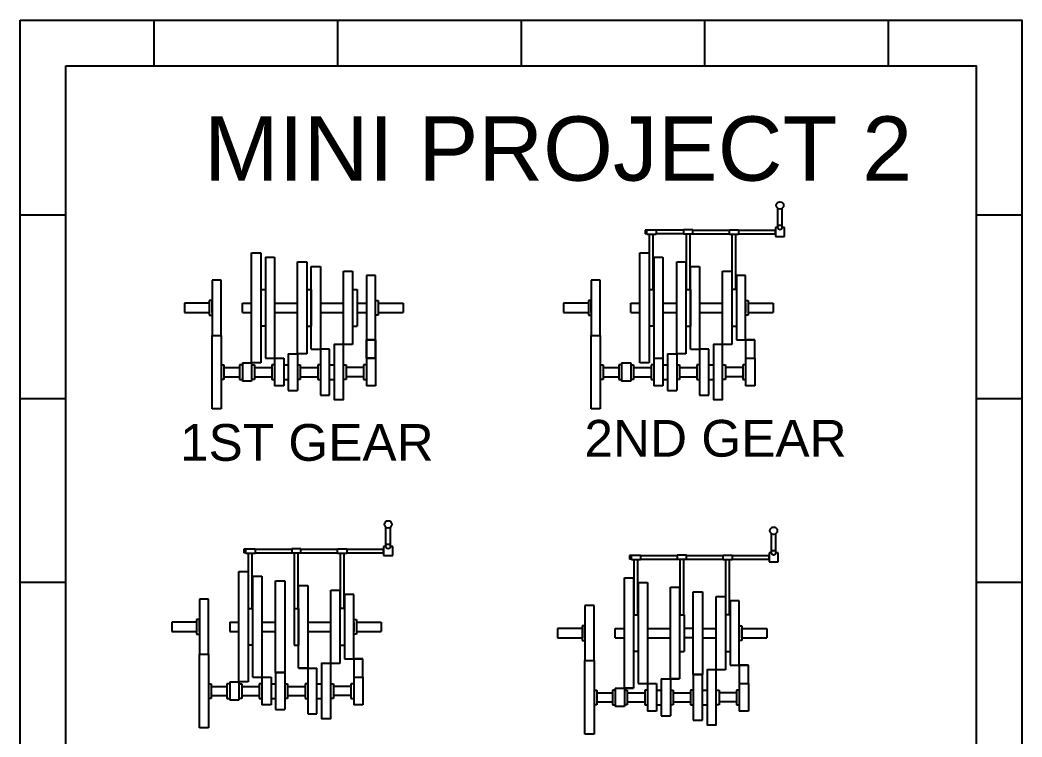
# Model space of a CAD drawing. Header units: millimetres. Extents: x 801 to 1893, y 203 to 1826.
# Drawn here: x 801 to 1893, y 1046 to 1826 of the extents above; entities that cross this region are included whole.
import ezdxf

# ---------------------------------------------------------------- set-up
doc = ezdxf.new("R2010")
doc.units = ezdxf.units.MM
for name, color, linetype in [('2 ND DRIVE SHAFT', 150, 'Continuous'), ('2 SINCRON', 201, 'Continuous'), ('3 DRIVE SHAFT', 180, 'Continuous'), ('3 SECONDRY SHAFT', 40, 'Continuous'), ('3 SINCRON', 231, 'Continuous'), ('4 DRIVE SHAFT', 140, 'Continuous'), ('4 SINCRON', 181, 'Continuous'), ('6 DRIVE SHAFT', 120, 'Continuous'), ('6 SECONDRY SHAFT', 40, 'Continuous'), ('6 SINCRON', 202, 'Continuous'), ('CLUTCH', 10, 'Continuous'), ('GEAR BOX', 92, 'Continuous'), ('GEAR FORK', 8, 'Continuous'), ('PRIMARY SHAFT', 92, 'Continuous'), ('SECONDRY SHAFT', 40, 'Continuous'), ('TERTIARY SHAFT', 10, 'Continuous')]:
    doc.layers.add(name, color=color, linetype=linetype)
doc.styles.get("Standard").update_dxf_attribs({"font": 'arial.ttf'})

msp = doc.modelspace()

# ---------------------------------------------------------------- linework, layer by layer
for p, q in [((947.2, 1826.4), (947.2, 1776.4)), ((1147.2, 1826.4), (1147.2, 1776.4)), ((1347.2, 1826.4), (1347.2, 1776.4)), ((1547.2, 1826.4), (1547.2, 1776.4)), ((1747.2, 1826.4), (1747.2, 1776.4)), ((1626.8, 1620.6), (1626.8, 1621.5)), ((1631.8, 1620.6), (1631.8, 1621.5)), ((801.4, 1614.5), (851.4, 1614.5)), ((1842.9, 1614.5), (1892.9, 1614.5)), ((1626.8, 1600.6), (1624.3, 1600.6)), ((1634.3, 1600.6), (1631.8, 1600.6)), ((1010.6, 1483.1), (1020.6, 1483.1)), ((1423.6, 1483.1), (1433.6, 1483.1)), ((1591.8, 1478.1), (1601.8, 1478.1)), ((1093.7, 1463.1), (1103.7, 1463.1)), ((1043.7, 1453.1), (1053.7, 1453.1)), ((1491.8, 1458.1), (1501.8, 1458.1)), ((1591.8, 1458.1), (1601.8, 1458.1)), ((801.4, 1414.5), (851.4, 1414.5)), ((1842.9, 1414.5), (1892.9, 1414.5)), ((1199.9, 1273.3), (1199.9, 1274.1)), ((1204.9, 1273.3), (1204.9, 1274.1)), ((1619.9, 1266.4), (1619.9, 1267.3)), ((1624.9, 1266.4), (1624.9, 1267.3)), ((1199.9, 1253.3), (1197.4, 1253.3)), ((1207.4, 1253.3), (1204.9, 1253.3)), ((1619.9, 1246.4), (1617.4, 1246.4)), ((1627.4, 1246.4), (1624.9, 1246.4)), ((801.4, 1214.5), (851.4, 1214.5)), ((1842.9, 1214.5), (1892.9, 1214.5)), ((996.8, 1135.8), (1006.8, 1135.8)), ((1164.9, 1130.8), (1174.9, 1130.8)), ((1416.8, 1128.9), (1426.8, 1128.9)), ((1079.9, 1115.8), (1089.9, 1115.8)), ((1114.9, 1120.8), (1104.9, 1120.8)), ((1544.9, 1113.9), (1534.9, 1113.9)), ((1584.9, 1123.9), (1594.9, 1123.9)), ((1054.9, 1110.8), (1064.9, 1110.8)), ((1164.9, 1110.8), (1174.9, 1110.8)), ((1474.9, 1103.9), (1484.9, 1103.9)), ((1509.9, 1108.9), (1519.9, 1108.9)), ((1584.9, 1103.9), (1594.9, 1103.9)), ((1459.9, 1098.9), (1469.9, 1098.9))]:
    msp.add_line(p, q)
for points in [[(801.4, 1826.4), (1892.9, 1826.4), (1892.9, 202.6), (801.4, 202.6)], [(851.4, 1776.4), (1842.9, 1776.4), (1842.9, 252.6), (851.4, 252.6)]]:
    msp.add_lwpolyline(points, close=True)
at = {"layer": '2 ND DRIVE SHAFT'}
for p, q in [((1476.8, 1453.1), (1476.8, 1573.1)), ((1476.8, 1573.1), (1486.8, 1573.1)), ((1486.8, 1573.1), (1486.8, 1453.1)), ((1491.8, 1568.1), (1491.8, 1458.1)), ((1491.8, 1568.1), (1501.8, 1568.1)), ((1501.8, 1568.1), (1501.8, 1458.1)), ((1516.8, 1463.1), (1516.8, 1563.1)), ((1516.8, 1563.1), (1526.8, 1563.1)), ((1526.8, 1563.1), (1526.8, 1463.1)), ((1531.8, 1468.1), (1531.8, 1558.1)), ((1531.8, 1558.1), (1541.8, 1558.1)), ((1541.8, 1558.1), (1541.8, 1468.1)), ((1566.8, 1473.1), (1566.8, 1553.1)), ((1566.8, 1553.1), (1576.8, 1553.1)), ((1576.8, 1553.1), (1576.8, 1473.1)), ((1581.8, 1548.1), (1581.8, 1478.1)), ((1591.8, 1548.1), (1581.8, 1548.1)), ((1591.8, 1478.1), (1591.8, 1548.1)), ((1591.8, 1518.1), (1591.8, 1508.1)), ((1581.8, 1478.1), (1591.8, 1478.1)), ((1601.8, 1478.1), (1591.8, 1478.1)), ((1526.8, 1463.1), (1516.8, 1463.1)), ((1531.8, 1468.1), (1541.8, 1468.1)), ((1576.8, 1473.1), (1566.8, 1473.1)), ((1486.8, 1453.1), (1476.8, 1453.1)), ((1491.8, 1458.1), (1501.8, 1458.1))]:
    msp.add_line(p, q, dxfattribs=at)
at = {"layer": '2 SINCRON'}
for p, q in [((1486.8, 1533.1), (1486.8, 1493.1)), ((1486.8, 1533.1), (1491.8, 1533.1)), ((1491.8, 1533.1), (1491.8, 1493.1)), ((1491.8, 1493.1), (1491.8, 1533.1)), ((1526.8, 1533.1), (1526.8, 1493.1)), ((1526.8, 1533.1), (1531.8, 1533.1)), ((1531.8, 1533.1), (1531.8, 1493.1)), ((1576.8, 1533.1), (1576.8, 1493.1)), ((1581.8, 1533.1), (1576.8, 1533.1)), ((1581.8, 1533.1), (1581.8, 1493.1)), ((1491.8, 1493.1), (1486.8, 1493.1)), ((1526.8, 1493.1), (1531.8, 1493.1)), ((1576.8, 1493.1), (1581.8, 1493.1)), ((1591.8, 1478.1), (1591.8, 1458.1)), ((1591.8, 1478.1), (1601.8, 1478.1)), ((1601.8, 1458.1), (1601.8, 1478.1)), ((1591.8, 1458.1), (1601.8, 1458.1))]:
    msp.add_line(p, q, dxfattribs=at)
at = {"layer": '3 DRIVE SHAFT'}
for p, q in [((1039.9, 1105.8), (1039.9, 1225.8)), ((1039.9, 1225.8), (1049.9, 1225.8)), ((1049.9, 1225.8), (1049.9, 1105.8)), ((1054.9, 1220.8), (1064.9, 1220.8)), ((1054.9, 1110.8), (1054.9, 1220.8)), ((1064.9, 1220.8), (1064.9, 1110.8)), ((1079.9, 1170.8), (1079.9, 1215.8)), ((1079.9, 1215.8), (1089.9, 1215.8)), ((1089.9, 1215.8), (1089.9, 1115.8)), ((1104.9, 1120.8), (1104.9, 1210.8)), ((1104.9, 1210.8), (1114.9, 1210.8)), ((1114.9, 1210.8), (1114.9, 1120.8)), ((1139.9, 1125.8), (1139.9, 1205.8)), ((1139.9, 1205.8), (1149.9, 1205.8)), ((1149.9, 1205.8), (1149.9, 1125.8)), ((1154.9, 1200.8), (1154.9, 1130.8)), ((1164.9, 1200.8), (1154.9, 1200.8)), ((1164.9, 1130.8), (1164.9, 1200.8)), ((1079.9, 1160.8), (1079.9, 1170.8)), ((1164.9, 1170.8), (1164.9, 1160.8)), ((1079.9, 1115.8), (1079.9, 1160.8)), ((1149.9, 1125.8), (1139.9, 1125.8)), ((1154.9, 1130.8), (1164.9, 1130.8)), ((1174.9, 1130.8), (1164.9, 1130.8)), ((1089.9, 1115.8), (1079.9, 1115.8)), ((1104.9, 1120.8), (1114.9, 1120.8)), ((1049.9, 1105.8), (1039.9, 1105.8)), ((1054.9, 1110.8), (1064.9, 1110.8))]:
    msp.add_line(p, q, dxfattribs=at)
at = {"layer": '3 SECONDRY SHAFT'}
for p, q in [((1029.9, 1170.8), (1039.9, 1170.8)), ((1029.9, 1170.8), (1029.9, 1160.8)), ((1064.9, 1170.8), (1079.9, 1170.8)), ((1114.9, 1170.8), (1139.9, 1170.8)), ((1164.9, 1173.8), (1167.9, 1173.8)), ((1167.9, 1173.8), (1167.9, 1157.8)), ((1167.9, 1170.8), (1194.9, 1170.8)), ((1194.9, 1170.8), (1194.9, 1160.8)), ((1029.9, 1160.8), (1039.9, 1160.8)), ((1064.9, 1160.8), (1079.9, 1160.8)), ((1114.9, 1160.8), (1139.9, 1160.8)), ((1167.9, 1157.8), (1164.9, 1157.8)), ((1167.9, 1160.8), (1194.9, 1160.8))]:
    msp.add_line(p, q, dxfattribs=at)
for centre, radius in [((1202.4, 1277.3), 4), ((1202.4, 1253.3), 2.5)]:
    msp.add_circle(centre, radius, dxfattribs=at)
at = {"layer": '3 SINCRON'}
for p, q in [((1049.9, 1185.8), (1049.9, 1145.8)), ((1049.9, 1185.8), (1054.9, 1185.8)), ((1054.9, 1145.8), (1054.9, 1185.8)), ((1099.9, 1185.8), (1099.9, 1145.8)), ((1099.9, 1185.8), (1104.9, 1185.8)), ((1104.9, 1185.8), (1104.9, 1145.8)), ((1104.9, 1185.8), (1104.9, 1145.8)), ((1149.9, 1185.8), (1149.9, 1145.8)), ((1154.9, 1185.8), (1149.9, 1185.8)), ((1154.9, 1185.8), (1154.9, 1145.8)), ((1154.9, 1185.8), (1154.9, 1145.8)), ((1054.9, 1145.8), (1049.9, 1145.8)), ((1099.9, 1145.8), (1104.9, 1145.8)), ((1149.9, 1145.8), (1154.9, 1145.8)), ((1164.9, 1130.8), (1164.9, 1110.8)), ((1164.9, 1130.8), (1174.9, 1130.8)), ((1174.9, 1110.8), (1174.9, 1130.8)), ((1164.9, 1110.8), (1174.9, 1110.8))]:
    msp.add_line(p, q, dxfattribs=at)
at = {"layer": '4 DRIVE SHAFT'}
for p, q in [((1459.9, 1098.9), (1459.9, 1218.9)), ((1459.9, 1218.9), (1469.9, 1218.9)), ((1469.9, 1218.9), (1469.9, 1098.9)), ((1474.9, 1213.9), (1474.9, 1103.9)), ((1474.9, 1213.9), (1484.9, 1213.9)), ((1484.9, 1213.9), (1484.9, 1103.9)), ((1509.9, 1163.9), (1509.9, 1208.9)), ((1509.9, 1208.9), (1519.9, 1208.9)), ((1519.9, 1208.9), (1519.9, 1108.9)), ((1534.9, 1113.9), (1534.9, 1203.9)), ((1534.9, 1203.9), (1544.9, 1203.9)), ((1544.9, 1203.9), (1544.9, 1113.9)), ((1559.9, 1118.9), (1559.9, 1198.9)), ((1559.9, 1198.9), (1569.9, 1198.9)), ((1569.9, 1198.9), (1569.9, 1118.9)), ((1574.9, 1193.9), (1574.9, 1123.9)), ((1584.9, 1193.9), (1574.9, 1193.9)), ((1584.9, 1123.9), (1584.9, 1193.9)), ((1509.9, 1153.9), (1509.9, 1163.9)), ((1584.9, 1163.9), (1584.9, 1153.9)), ((1509.9, 1108.9), (1509.9, 1153.9)), ((1534.9, 1113.9), (1544.9, 1113.9)), ((1569.9, 1118.9), (1559.9, 1118.9)), ((1574.9, 1123.9), (1584.9, 1123.9)), ((1594.9, 1123.9), (1584.9, 1123.9)), ((1474.9, 1103.9), (1484.9, 1103.9)), ((1519.9, 1108.9), (1509.9, 1108.9)), ((1469.9, 1098.9), (1459.9, 1098.9))]:
    msp.add_line(p, q, dxfattribs=at)
at = {"layer": '4 SINCRON'}
for p, q in [((1063.7, 1533.1), (1063.7, 1493.1)), ((1063.7, 1533.1), (1068.7, 1533.1)), ((1068.7, 1533.1), (1068.7, 1493.1)), ((1068.7, 1533.1), (1068.7, 1493.1)), ((1113.7, 1533.1), (1113.7, 1493.1)), ((1113.7, 1533.1), (1118.7, 1533.1)), ((1118.7, 1533.1), (1118.7, 1493.1)), ((1163.7, 1533.1), (1163.7, 1493.1)), ((1163.7, 1533.1), (1168.7, 1533.1)), ((1168.7, 1533.1), (1168.7, 1493.1)), ((1168.7, 1533.1), (1168.7, 1493.1)), ((1068.7, 1493.1), (1063.7, 1493.1)), ((1113.7, 1493.1), (1118.7, 1493.1)), ((1163.7, 1493.1), (1168.7, 1493.1)), ((1178.7, 1458.1), (1178.7, 1478.1)), ((1178.7, 1478.1), (1188.7, 1478.1)), ((1188.7, 1478.1), (1188.7, 1458.1)), ((1188.7, 1458.1), (1178.7, 1458.1)), ((1469.9, 1178.9), (1469.9, 1138.9)), ((1469.9, 1178.9), (1474.9, 1178.9)), ((1474.9, 1178.9), (1474.9, 1138.9)), ((1474.9, 1178.9), (1474.9, 1138.9)), ((1519.9, 1178.9), (1519.9, 1138.9)), ((1519.9, 1178.9), (1524.9, 1178.9)), ((1524.9, 1178.9), (1524.9, 1138.9)), ((1569.9, 1178.9), (1569.9, 1138.9)), ((1574.9, 1178.9), (1569.9, 1178.9)), ((1574.9, 1178.9), (1574.9, 1138.9)), ((1574.9, 1178.9), (1574.9, 1138.9)), ((1474.9, 1138.9), (1469.9, 1138.9)), ((1519.9, 1138.9), (1524.9, 1138.9)), ((1569.9, 1138.9), (1574.9, 1138.9)), ((1584.9, 1123.9), (1584.9, 1103.9)), ((1584.9, 1123.9), (1594.9, 1123.9)), ((1594.9, 1103.9), (1594.9, 1123.9)), ((1584.9, 1103.9), (1594.9, 1103.9))]:
    msp.add_line(p, q, dxfattribs=at)
at = {"layer": '6 DRIVE SHAFT'}
for p, q in [((1053.7, 1453.1), (1053.7, 1573.1)), ((1053.7, 1573.1), (1063.7, 1573.1)), ((1063.7, 1573.1), (1063.7, 1453.1)), ((1068.7, 1568.1), (1068.7, 1458.1)), ((1068.7, 1568.1), (1078.7, 1568.1)), ((1078.7, 1568.1), (1078.7, 1458.1)), ((1103.7, 1518.1), (1103.7, 1563.1)), ((1103.7, 1563.1), (1113.7, 1563.1)), ((1113.7, 1563.1), (1113.7, 1463.1)), ((1118.7, 1468.1), (1118.7, 1558.1)), ((1118.7, 1558.1), (1128.7, 1558.1)), ((1128.7, 1558.1), (1128.7, 1468.1)), ((1153.7, 1473.1), (1153.7, 1553.1)), ((1153.7, 1553.1), (1163.7, 1553.1)), ((1163.7, 1553.1), (1163.7, 1473.1)), ((1178.7, 1548.1), (1178.7, 1478.1)), ((1188.7, 1548.1), (1178.7, 1548.1)), ((1188.7, 1478.1), (1188.7, 1548.1)), ((1103.7, 1508.1), (1103.7, 1518.1)), ((1178.7, 1518.1), (1178.7, 1508.1)), ((1103.7, 1463.1), (1103.7, 1508.1)), ((1178.7, 1478.1), (1188.7, 1478.1)), ((1113.7, 1463.1), (1103.7, 1463.1)), ((1118.7, 1468.1), (1128.7, 1468.1)), ((1163.7, 1473.1), (1153.7, 1473.1)), ((1063.7, 1453.1), (1053.7, 1453.1)), ((1068.7, 1458.1), (1078.7, 1458.1))]:
    msp.add_line(p, q, dxfattribs=at)
at = {"layer": '6 SECONDRY SHAFT'}
for p, q in [((1043.7, 1518.1), (1053.7, 1518.1)), ((1043.7, 1508.1), (1043.7, 1518.1)), ((1078.7, 1518.1), (1103.7, 1518.1)), ((1128.7, 1518.1), (1153.7, 1518.1)), ((1168.7, 1518.1), (1178.7, 1518.1)), ((1188.7, 1521.1), (1191.7, 1521.1)), ((1191.7, 1521.1), (1191.7, 1505.1)), ((1191.7, 1518.1), (1218.7, 1518.1)), ((1218.7, 1518.1), (1218.7, 1508.1)), ((1043.7, 1508.1), (1053.7, 1508.1)), ((1078.7, 1508.1), (1103.7, 1508.1)), ((1128.7, 1508.1), (1153.7, 1508.1)), ((1168.7, 1508.1), (1178.7, 1508.1)), ((1191.7, 1508.1), (1218.7, 1508.1)), ((1191.7, 1505.1), (1188.7, 1505.1))]:
    msp.add_line(p, q, dxfattribs=at)
at = {"layer": '6 SINCRON'}
for p, q in [((1063.7, 1533.1), (1063.7, 1493.1)), ((1063.7, 1533.1), (1068.7, 1533.1)), ((1068.7, 1533.1), (1068.7, 1493.1)), ((1113.7, 1533.1), (1113.7, 1493.1)), ((1113.7, 1533.1), (1118.7, 1533.1)), ((1118.7, 1533.1), (1118.7, 1493.1)), ((1118.7, 1533.1), (1118.7, 1493.1)), ((1163.7, 1533.1), (1163.7, 1493.1)), ((1163.7, 1533.1), (1168.7, 1533.1)), ((1168.7, 1533.1), (1168.7, 1493.1)), ((1068.7, 1493.1), (1063.7, 1493.1)), ((1113.7, 1493.1), (1118.7, 1493.1)), ((1163.7, 1493.1), (1168.7, 1493.1)), ((1188.7, 1478.1), (1178.7, 1478.1)), ((1178.7, 1478.1), (1178.7, 1458.1)), ((1188.7, 1478.1), (1178.7, 1478.1)), ((1188.7, 1458.1), (1188.7, 1478.1)), ((1188.7, 1458.1), (1188.7, 1478.1)), ((1178.7, 1458.1), (1188.7, 1458.1)), ((1178.7, 1458.1), (1188.7, 1458.1))]:
    msp.add_line(p, q, dxfattribs=at)
at = {"layer": 'CLUTCH'}
for p, q in [((1010.6, 1483.1), (1020.6, 1483.1)), ((1010.6, 1403.1), (1010.6, 1483.1)), ((1020.6, 1483.1), (1020.6, 1403.1)), ((1093.7, 1463.1), (1093.7, 1423.1)), ((1093.7, 1463.1), (1103.7, 1463.1)), ((1103.7, 1463.1), (1103.7, 1423.1)), ((1128.7, 1468.1), (1128.7, 1418.1)), ((1138.7, 1468.1), (1128.7, 1468.1)), ((1138.7, 1418.1), (1138.7, 1468.1)), ((1043.7, 1453.1), (1043.7, 1433.1)), ((1043.7, 1453.1), (1053.7, 1453.1)), ((1053.7, 1453.1), (1053.7, 1433.1)), ((1078.7, 1458.1), (1078.7, 1428.1)), ((1078.7, 1458.1), (1088.7, 1458.1)), ((1088.7, 1458.1), (1088.7, 1428.1)), ((1178.7, 1458.1), (1178.7, 1428.1)), ((1178.7, 1458.1), (1188.7, 1458.1)), ((1188.7, 1458.1), (1188.7, 1428.1)), ((1020.6, 1451.1), (1023.6, 1451.1)), ((1023.6, 1451.1), (1023.6, 1435.1)), ((1023.6, 1448.1), (1040.6, 1448.1)), ((1043.6, 1451.1), (1040.6, 1451.1)), ((1040.6, 1451.1), (1040.6, 1435.1)), ((1053.8, 1451.1), (1056.8, 1451.1)), ((1056.8, 1451.1), (1056.8, 1435.1)), ((1056.8, 1448.1), (1075.7, 1448.1)), ((1078.7, 1451.1), (1075.7, 1451.1)), ((1075.7, 1451.1), (1075.7, 1435.1)), ((1088.7, 1451.1), (1093.7, 1451.1)), ((1103.7, 1451.1), (1106.7, 1451.1)), ((1106.7, 1451.1), (1106.7, 1435.1)), ((1106.7, 1448.1), (1125.7, 1448.1)), ((1128.7, 1451.1), (1125.7, 1451.1)), ((1125.7, 1451.1), (1125.7, 1435.1)), ((1138.7, 1451.1), (1143.7, 1451.1)), ((1153.7, 1451.1), (1156.7, 1451.1)), ((1153.7, 1451.1), (1156.7, 1451.1)), ((1156.7, 1451.1), (1156.7, 1435.1)), ((1156.7, 1451.1), (1156.7, 1435.1)), ((1175.7, 1448.1), (1156.7, 1448.1)), ((1178.7, 1451.1), (1175.7, 1451.1)), ((1175.7, 1451.1), (1175.7, 1435.1)), ((1178.7, 1451.1), (1178.7, 1435.1)), ((1023.6, 1435.1), (1020.6, 1435.1)), ((1023.6, 1438.1), (1040.6, 1438.1)), ((1040.6, 1435.1), (1043.6, 1435.1)), ((1053.7, 1433.1), (1043.7, 1433.1)), ((1056.8, 1435.1), (1053.8, 1435.1)), ((1056.8, 1438.1), (1075.7, 1438.1)), ((1075.7, 1435.1), (1078.7, 1435.1)), ((1088.7, 1435.1), (1093.7, 1435.1)), ((1106.7, 1435.1), (1103.7, 1435.1)), ((1106.7, 1438.1), (1125.7, 1438.1)), ((1125.7, 1435.1), (1128.7, 1435.1)), ((1138.7, 1435.1), (1143.7, 1435.1)), ((1156.7, 1435.1), (1153.7, 1435.1)), ((1156.7, 1435.1), (1153.7, 1435.1)), ((1175.7, 1438.1), (1156.7, 1438.1)), ((1175.7, 1435.1), (1178.7, 1435.1)), ((1088.7, 1428.1), (1078.7, 1428.1)), ((1093.7, 1423.1), (1103.7, 1423.1)), ((1188.7, 1428.1), (1178.7, 1428.1)), ((1128.7, 1418.1), (1138.7, 1418.1)), ((1020.6, 1403.1), (1010.6, 1403.1))]:
    msp.add_line(p, q, dxfattribs=at)
msp.add_lwpolyline([(1153.7, 1473.1), (1143.7, 1473.1), (1143.7, 1468.1), (1143.7, 1418.1), (1143.7, 1413.1), (1153.7, 1413.1), (1153.7, 1418.1), (1153.7, 1468.1)], close=True, dxfattribs=at)
at = {"layer": 'GEAR BOX'}
for p, q in [((1010.6, 1543.1), (1010.6, 1483.1)), ((1020.6, 1543.1), (1010.6, 1543.1)), ((1020.6, 1483.1), (1020.6, 1543.1)), ((1007.6, 1518.1), (980.6, 1518.1)), ((980.6, 1518.1), (980.6, 1508.1)), ((1010.6, 1521.1), (1007.6, 1521.1)), ((1007.6, 1521.1), (1007.6, 1505.1)), ((1010.6, 1518.1), (1010.6, 1521.1)), ((1010.6, 1508.1), (1010.6, 1518.1)), ((980.6, 1508.1), (1007.6, 1508.1)), ((1007.6, 1505.1), (1010.6, 1505.1))]:
    msp.add_line(p, q, dxfattribs=at)
at = {"layer": 'GEAR FORK'}
for p, q in [((1626.8, 1600.6), (1626.8, 1620.6)), ((1631.8, 1600.6), (1631.8, 1620.6)), ((1484.3, 1597.6), (1482.3, 1597.6)), ((1482.3, 1597.6), (1482.3, 1593.6)), ((1484.3, 1593.6), (1482.3, 1593.6)), ((1484.3, 1593.1), (1484.3, 1598.1)), ((1484.3, 1598.1), (1494.3, 1598.1)), ((1494.3, 1598.1), (1494.3, 1593.1)), ((1524.3, 1597.6), (1494.3, 1597.6)), ((1524.3, 1593.6), (1494.3, 1593.6)), ((1534.3, 1598.1), (1524.3, 1598.1)), ((1524.3, 1598.1), (1524.3, 1593.1)), ((1534.3, 1593.1), (1534.3, 1598.1)), ((1534.3, 1597.6), (1574.3, 1597.6)), ((1534.3, 1593.6), (1574.3, 1593.6)), ((1574.3, 1593.1), (1574.3, 1598.1)), ((1574.3, 1598.1), (1584.3, 1598.1)), ((1584.3, 1598.1), (1584.3, 1593.1)), ((1584.3, 1597.6), (1624.3, 1597.6)), ((1584.3, 1593.6), (1624.3, 1593.6)), ((1624.3, 1600.6), (1624.3, 1590.6)), ((1624.3, 1593.6), (1624.3, 1597.6)), ((1634.3, 1590.6), (1634.3, 1600.6)), ((1484.3, 1593.1), (1494.3, 1593.1)), ((1487.3, 1533.1), (1487.3, 1593.1)), ((1487.3, 1593.1), (1491.3, 1593.1)), ((1491.3, 1533.1), (1491.3, 1593.1)), ((1534.3, 1593.1), (1524.3, 1593.1)), ((1527.3, 1533.1), (1527.3, 1593.1)), ((1531.3, 1593.1), (1527.3, 1593.1)), ((1531.3, 1533.1), (1531.3, 1593.1)), ((1574.3, 1593.1), (1584.3, 1593.1)), ((1577.3, 1533.1), (1577.3, 1593.1)), ((1577.3, 1593.1), (1581.3, 1593.1)), ((1581.3, 1533.1), (1581.3, 1593.1)), ((1624.3, 1590.6), (1634.3, 1590.6)), ((1199.9, 1253.3), (1199.9, 1273.3)), ((1204.9, 1253.3), (1204.9, 1273.3)), ((1619.9, 1246.4), (1619.9, 1266.4)), ((1624.9, 1246.4), (1624.9, 1266.4)), ((1047.4, 1250.3), (1045.4, 1250.3)), ((1045.4, 1250.3), (1045.4, 1246.3)), ((1047.4, 1246.3), (1045.4, 1246.3)), ((1047.4, 1245.8), (1047.4, 1250.8)), ((1047.4, 1250.8), (1057.4, 1250.8)), ((1047.4, 1245.8), (1057.4, 1245.8)), ((1050.4, 1185.8), (1050.4, 1245.8)), ((1050.4, 1245.8), (1054.4, 1245.8)), ((1054.4, 1185.8), (1054.4, 1245.8)), ((1057.4, 1250.8), (1057.4, 1245.8)), ((1057.4, 1250.3), (1097.4, 1250.3)), ((1057.4, 1246.3), (1097.4, 1246.3)), ((1107.4, 1250.8), (1097.4, 1250.8)), ((1097.4, 1250.8), (1097.4, 1245.8)), ((1107.4, 1245.8), (1097.4, 1245.8)), ((1100.4, 1185.8), (1100.4, 1245.8)), ((1104.4, 1245.8), (1100.4, 1245.8)), ((1104.4, 1185.8), (1104.4, 1245.8)), ((1107.4, 1245.8), (1107.4, 1250.8)), ((1107.4, 1250.3), (1147.4, 1250.3)), ((1107.4, 1246.3), (1147.4, 1246.3)), ((1147.4, 1245.8), (1147.4, 1250.8)), ((1147.4, 1250.8), (1157.4, 1250.8)), ((1147.4, 1245.8), (1157.4, 1245.8)), ((1150.4, 1185.8), (1150.4, 1245.8)), ((1150.4, 1245.8), (1154.4, 1245.8)), ((1154.4, 1185.8), (1154.4, 1245.8)), ((1157.4, 1250.8), (1157.4, 1245.8)), ((1157.4, 1250.3), (1197.4, 1250.3)), ((1157.4, 1246.3), (1197.4, 1246.3)), ((1197.4, 1253.3), (1197.4, 1243.3)), ((1197.4, 1246.3), (1197.4, 1250.3)), ((1207.4, 1243.3), (1207.4, 1253.3)), ((1617.4, 1246.4), (1617.4, 1236.4)), ((1627.4, 1236.4), (1627.4, 1246.4)), ((1197.4, 1243.3), (1207.4, 1243.3)), ((1467.4, 1243.4), (1465.4, 1243.4)), ((1465.4, 1243.4), (1465.4, 1239.4)), ((1467.4, 1239.4), (1465.4, 1239.4)), ((1467.4, 1238.9), (1467.4, 1243.9)), ((1467.4, 1243.9), (1477.4, 1243.9)), ((1467.4, 1238.9), (1477.4, 1238.9)), ((1470.4, 1178.9), (1470.4, 1238.9)), ((1470.4, 1238.9), (1474.4, 1238.9)), ((1474.4, 1178.9), (1474.4, 1238.9)), ((1477.4, 1243.9), (1477.4, 1238.9)), ((1477.4, 1243.4), (1517.4, 1243.4)), ((1477.4, 1239.4), (1517.4, 1239.4)), ((1527.4, 1243.9), (1517.4, 1243.9)), ((1517.4, 1243.9), (1517.4, 1238.9)), ((1527.4, 1238.9), (1517.4, 1238.9)), ((1520.4, 1178.9), (1520.4, 1238.9)), ((1524.4, 1238.9), (1520.4, 1238.9)), ((1524.4, 1178.9), (1524.4, 1238.9)), ((1527.4, 1238.9), (1527.4, 1243.9)), ((1527.4, 1243.4), (1567.4, 1243.4)), ((1527.4, 1239.4), (1567.4, 1239.4)), ((1567.4, 1238.9), (1567.4, 1243.9)), ((1567.4, 1243.9), (1577.4, 1243.9)), ((1567.4, 1238.9), (1577.4, 1238.9)), ((1570.4, 1178.9), (1570.4, 1238.9)), ((1570.4, 1238.9), (1574.4, 1238.9)), ((1574.4, 1178.9), (1574.4, 1238.9)), ((1577.4, 1243.9), (1577.4, 1238.9)), ((1577.4, 1243.4), (1617.4, 1243.4)), ((1577.4, 1239.4), (1617.4, 1239.4)), ((1617.4, 1239.4), (1617.4, 1243.4)), ((1617.4, 1236.4), (1627.4, 1236.4))]:
    msp.add_line(p, q, dxfattribs=at)
at = {"layer": 'PRIMARY SHAFT'}
for p, q in [((1423.6, 1543.1), (1423.6, 1483.1)), ((1433.6, 1543.1), (1423.6, 1543.1)), ((1433.6, 1483.1), (1433.6, 1543.1)), ((1420.6, 1518.1), (1393.6, 1518.1)), ((1393.6, 1518.1), (1393.6, 1508.1)), ((1423.6, 1521.1), (1420.6, 1521.1)), ((1420.6, 1521.1), (1420.6, 1505.1)), ((1423.6, 1518.1), (1423.6, 1521.1)), ((1423.6, 1508.1), (1423.6, 1518.1)), ((1393.6, 1508.1), (1420.6, 1508.1)), ((1420.6, 1505.1), (1423.6, 1505.1)), ((996.8, 1195.8), (996.8, 1135.8)), ((1006.8, 1195.8), (996.8, 1195.8)), ((1006.8, 1135.8), (1006.8, 1195.8)), ((1416.8, 1188.9), (1416.8, 1128.9)), ((1426.8, 1188.9), (1416.8, 1188.9)), ((1426.8, 1128.9), (1426.8, 1188.9)), ((993.8, 1170.8), (966.8, 1170.8)), ((966.8, 1170.8), (966.8, 1160.8)), ((996.8, 1173.8), (993.8, 1173.8)), ((993.8, 1173.8), (993.8, 1157.8)), ((996.8, 1170.8), (996.8, 1173.8)), ((996.8, 1160.8), (996.8, 1170.8)), ((966.8, 1160.8), (993.8, 1160.8)), ((993.8, 1157.8), (996.8, 1157.8)), ((1413.8, 1163.9), (1386.8, 1163.9)), ((1386.8, 1163.9), (1386.8, 1153.9)), ((1416.8, 1166.9), (1413.8, 1166.9)), ((1413.8, 1166.9), (1413.8, 1150.9)), ((1416.8, 1163.9), (1416.8, 1166.9)), ((1416.8, 1153.9), (1416.8, 1163.9)), ((1386.8, 1153.9), (1413.8, 1153.9)), ((1413.8, 1150.9), (1416.8, 1150.9))]:
    msp.add_line(p, q, dxfattribs=at)
at = {"layer": 'SECONDRY SHAFT'}
for p, q in [((1466.8, 1518.1), (1476.8, 1518.1)), ((1466.8, 1508.1), (1466.8, 1518.1)), ((1501.8, 1518.1), (1516.8, 1518.1)), ((1541.8, 1518.1), (1566.8, 1518.1)), ((1591.8, 1521.1), (1594.8, 1521.1)), ((1594.8, 1521.1), (1594.8, 1505.1)), ((1594.8, 1518.1), (1621.8, 1518.1)), ((1621.8, 1518.1), (1621.8, 1508.1)), ((1466.8, 1508.1), (1476.8, 1508.1)), ((1501.8, 1508.1), (1516.8, 1508.1)), ((1541.8, 1508.1), (1566.8, 1508.1)), ((1594.8, 1508.1), (1621.8, 1508.1)), ((1594.8, 1505.1), (1591.8, 1505.1)), ((1449.9, 1163.9), (1459.9, 1163.9)), ((1449.9, 1153.9), (1449.9, 1163.9)), ((1484.9, 1163.9), (1509.9, 1163.9)), ((1534.9, 1163.9), (1524.9, 1163.9)), ((1544.9, 1163.9), (1559.9, 1163.9)), ((1584.9, 1166.9), (1587.9, 1166.9)), ((1587.9, 1166.9), (1587.9, 1150.9)), ((1587.9, 1163.9), (1614.9, 1163.9)), ((1614.9, 1163.9), (1614.9, 1153.9)), ((1449.9, 1153.9), (1459.9, 1153.9)), ((1484.9, 1153.9), (1509.9, 1153.9)), ((1534.9, 1153.9), (1524.9, 1153.9)), ((1544.9, 1153.9), (1559.9, 1153.9)), ((1587.9, 1150.9), (1584.9, 1150.9)), ((1587.9, 1153.9), (1614.9, 1153.9))]:
    msp.add_line(p, q, dxfattribs=at)
for centre, radius in [((1629.3, 1624.6), 4), ((1629.3, 1600.6), 2.5), ((1622.4, 1270.4), 4), ((1622.4, 1246.4), 2.5)]:
    msp.add_circle(centre, radius, dxfattribs=at)
at = {"layer": 'TERTIARY SHAFT'}
for p, q in [((1423.6, 1483.1), (1433.6, 1483.1)), ((1423.6, 1403.1), (1423.6, 1483.1)), ((1433.6, 1483.1), (1433.6, 1403.1)), ((1506.8, 1463.1), (1506.8, 1423.1)), ((1506.8, 1463.1), (1516.8, 1463.1)), ((1516.8, 1463.1), (1516.8, 1423.1)), ((1541.8, 1468.1), (1541.8, 1418.1)), ((1551.8, 1468.1), (1541.8, 1468.1)), ((1551.8, 1418.1), (1551.8, 1468.1)), ((1456.8, 1453.1), (1456.8, 1433.1)), ((1456.8, 1453.1), (1466.8, 1453.1)), ((1466.8, 1453.1), (1466.8, 1433.1)), ((1491.8, 1458.1), (1491.8, 1428.1)), ((1501.8, 1458.1), (1501.8, 1428.1)), ((1591.8, 1458.1), (1591.8, 1428.1)), ((1601.8, 1458.1), (1601.8, 1428.1)), ((1433.6, 1451.1), (1436.6, 1451.1)), ((1436.6, 1451.1), (1436.6, 1435.1)), ((1436.6, 1448.1), (1453.6, 1448.1)), ((1456.6, 1451.1), (1453.6, 1451.1)), ((1453.6, 1451.1), (1453.6, 1435.1)), ((1466.9, 1451.1), (1469.9, 1451.1)), ((1469.9, 1451.1), (1469.9, 1435.1)), ((1469.9, 1448.1), (1488.8, 1448.1)), ((1491.8, 1451.1), (1488.8, 1451.1)), ((1488.8, 1451.1), (1488.8, 1435.1)), ((1501.8, 1451.1), (1506.8, 1451.1)), ((1516.8, 1451.1), (1519.8, 1451.1)), ((1519.8, 1451.1), (1519.8, 1435.1)), ((1519.8, 1448.1), (1538.8, 1448.1)), ((1541.8, 1451.1), (1538.8, 1451.1)), ((1538.8, 1451.1), (1538.8, 1435.1)), ((1551.8, 1451.1), (1556.8, 1451.1)), ((1566.8, 1451.1), (1569.8, 1451.1)), ((1566.8, 1451.1), (1569.8, 1451.1)), ((1569.8, 1451.1), (1569.8, 1435.1)), ((1569.8, 1451.1), (1569.8, 1435.1)), ((1588.8, 1448.1), (1569.8, 1448.1)), ((1591.8, 1451.1), (1588.8, 1451.1)), ((1588.8, 1451.1), (1588.8, 1435.1)), ((1591.8, 1451.1), (1591.8, 1435.1)), ((1436.6, 1435.1), (1433.6, 1435.1)), ((1436.6, 1438.1), (1453.6, 1438.1)), ((1453.6, 1435.1), (1456.6, 1435.1)), ((1466.8, 1433.1), (1456.8, 1433.1)), ((1469.9, 1435.1), (1466.9, 1435.1)), ((1469.9, 1438.1), (1488.8, 1438.1)), ((1488.8, 1435.1), (1491.8, 1435.1)), ((1501.8, 1435.1), (1506.8, 1435.1)), ((1519.8, 1435.1), (1516.8, 1435.1)), ((1519.8, 1438.1), (1538.8, 1438.1)), ((1538.8, 1435.1), (1541.8, 1435.1)), ((1551.8, 1435.1), (1556.8, 1435.1)), ((1569.8, 1435.1), (1566.8, 1435.1)), ((1569.8, 1435.1), (1566.8, 1435.1)), ((1588.8, 1438.1), (1569.8, 1438.1)), ((1588.8, 1435.1), (1591.8, 1435.1)), ((1501.8, 1428.1), (1491.8, 1428.1)), ((1506.8, 1423.1), (1516.8, 1423.1)), ((1601.8, 1428.1), (1591.8, 1428.1)), ((1541.8, 1418.1), (1551.8, 1418.1)), ((1433.6, 1403.1), (1423.6, 1403.1)), ((996.8, 1135.8), (1006.8, 1135.8)), ((996.8, 1055.8), (996.8, 1135.8)), ((1006.8, 1135.8), (1006.8, 1055.8)), ((1416.8, 1128.9), (1426.8, 1128.9)), ((1416.8, 1048.9), (1416.8, 1128.9)), ((1426.8, 1128.9), (1426.8, 1048.9)), ((1079.9, 1115.8), (1079.9, 1075.8)), ((1089.9, 1115.8), (1089.9, 1075.8)), ((1114.9, 1120.8), (1114.9, 1070.8)), ((1114.9, 1120.8), (1124.9, 1120.8)), ((1124.9, 1070.8), (1124.9, 1120.8)), ((1534.9, 1113.9), (1534.9, 1063.9)), ((1544.9, 1063.9), (1544.9, 1113.9)), ((1006.8, 1103.8), (1009.8, 1103.8)), ((1009.8, 1103.8), (1009.8, 1087.8)), ((1029.8, 1103.8), (1026.8, 1103.8)), ((1026.8, 1103.8), (1026.8, 1087.8)), ((1029.9, 1105.8), (1029.9, 1085.8)), ((1029.9, 1105.8), (1039.9, 1105.8)), ((1039.9, 1105.8), (1039.9, 1085.8)), ((1040.1, 1103.8), (1043.1, 1103.8)), ((1043.1, 1103.8), (1043.1, 1087.8)), ((1064.9, 1103.8), (1061.9, 1103.8)), ((1061.9, 1103.8), (1061.9, 1087.8)), ((1064.9, 1110.8), (1064.9, 1080.8)), ((1064.9, 1110.8), (1074.9, 1110.8)), ((1074.9, 1110.8), (1074.9, 1080.8)), ((1074.9, 1103.8), (1079.9, 1103.8)), ((1089.9, 1103.8), (1092.9, 1103.8)), ((1092.9, 1103.8), (1092.9, 1087.8)), ((1114.9, 1103.8), (1111.9, 1103.8)), ((1111.9, 1103.8), (1111.9, 1087.8)), ((1124.9, 1103.8), (1129.9, 1103.8)), ((1139.9, 1103.8), (1142.9, 1103.8)), ((1139.9, 1103.8), (1142.9, 1103.8)), ((1142.9, 1103.8), (1142.9, 1087.8)), ((1142.9, 1103.8), (1142.9, 1087.8)), ((1164.9, 1103.8), (1161.9, 1103.8)), ((1161.9, 1103.8), (1161.9, 1087.8)), ((1164.9, 1110.8), (1164.9, 1080.8)), ((1164.9, 1103.8), (1164.9, 1087.8)), ((1174.9, 1110.8), (1174.9, 1080.8)), ((1484.9, 1103.9), (1484.9, 1073.9)), ((1484.9, 1103.9), (1494.9, 1103.9)), ((1494.9, 1103.9), (1494.9, 1073.9)), ((1499.9, 1108.9), (1499.9, 1068.9)), ((1499.9, 1108.9), (1509.9, 1108.9)), ((1509.9, 1108.9), (1509.9, 1068.9)), ((1584.9, 1103.9), (1584.9, 1073.9)), ((1594.9, 1103.9), (1594.9, 1073.9)), ((1009.8, 1100.8), (1026.8, 1100.8)), ((1043.1, 1100.8), (1061.9, 1100.8)), ((1092.9, 1100.8), (1111.9, 1100.8)), ((1161.9, 1100.8), (1142.9, 1100.8)), ((1426.8, 1096.9), (1429.8, 1096.9)), ((1429.8, 1096.9), (1429.8, 1080.9)), ((1429.8, 1093.9), (1446.8, 1093.9)), ((1449.8, 1096.9), (1446.8, 1096.9)), ((1446.8, 1096.9), (1446.8, 1080.9)), ((1449.9, 1098.9), (1449.9, 1078.9)), ((1449.9, 1098.9), (1459.9, 1098.9)), ((1459.9, 1098.9), (1459.9, 1078.9)), ((1460, 1096.9), (1463, 1096.9)), ((1463, 1096.9), (1463, 1080.9)), ((1463, 1093.9), (1481.9, 1093.9)), ((1484.9, 1096.9), (1481.9, 1096.9)), ((1481.9, 1096.9), (1481.9, 1080.9)), ((1494.9, 1096.9), (1499.9, 1096.9)), ((1509.9, 1096.9), (1512.9, 1096.9)), ((1512.9, 1096.9), (1512.9, 1080.9)), ((1512.9, 1093.9), (1531.9, 1093.9)), ((1534.9, 1096.9), (1531.9, 1096.9)), ((1531.9, 1096.9), (1531.9, 1080.9)), ((1544.9, 1096.9), (1549.9, 1096.9)), ((1559.9, 1096.9), (1562.9, 1096.9)), ((1559.9, 1096.9), (1562.9, 1096.9)), ((1562.9, 1096.9), (1562.9, 1080.9)), ((1562.9, 1096.9), (1562.9, 1080.9)), ((1581.9, 1093.9), (1562.9, 1093.9)), ((1584.9, 1096.9), (1581.9, 1096.9)), ((1581.9, 1096.9), (1581.9, 1080.9)), ((1584.9, 1096.9), (1584.9, 1080.9)), ((1009.8, 1087.8), (1006.8, 1087.8)), ((1009.8, 1090.8), (1026.8, 1090.8)), ((1026.8, 1087.8), (1029.8, 1087.8)), ((1039.9, 1085.8), (1029.9, 1085.8)), ((1043.1, 1087.8), (1040.1, 1087.8)), ((1043.1, 1090.8), (1061.9, 1090.8)), ((1061.9, 1087.8), (1064.9, 1087.8)), ((1074.9, 1080.8), (1064.9, 1080.8)), ((1074.9, 1087.8), (1079.9, 1087.8)), ((1092.9, 1087.8), (1089.9, 1087.8)), ((1092.9, 1090.8), (1111.9, 1090.8)), ((1111.9, 1087.8), (1114.9, 1087.8)), ((1124.9, 1087.8), (1129.9, 1087.8)), ((1142.9, 1087.8), (1139.9, 1087.8)), ((1142.9, 1087.8), (1139.9, 1087.8)), ((1161.9, 1090.8), (1142.9, 1090.8)), ((1161.9, 1087.8), (1164.9, 1087.8)), ((1174.9, 1080.8), (1164.9, 1080.8)), ((1429.8, 1080.9), (1426.8, 1080.9)), ((1429.8, 1083.9), (1446.8, 1083.9)), ((1446.8, 1080.9), (1449.8, 1080.9)), ((1463, 1080.9), (1460, 1080.9)), ((1463, 1083.9), (1481.9, 1083.9)), ((1481.9, 1080.9), (1484.9, 1080.9)), ((1494.9, 1080.9), (1499.9, 1080.9)), ((1512.9, 1080.9), (1509.9, 1080.9)), ((1512.9, 1083.9), (1531.9, 1083.9)), ((1531.9, 1080.9), (1534.9, 1080.9)), ((1544.9, 1080.9), (1549.9, 1080.9)), ((1562.9, 1080.9), (1559.9, 1080.9)), ((1562.9, 1080.9), (1559.9, 1080.9)), ((1581.9, 1083.9), (1562.9, 1083.9)), ((1581.9, 1080.9), (1584.9, 1080.9)), ((1079.9, 1075.8), (1089.9, 1075.8)), ((1114.9, 1070.8), (1124.9, 1070.8)), ((1459.9, 1078.9), (1449.9, 1078.9)), ((1494.9, 1073.9), (1484.9, 1073.9)), ((1594.9, 1073.9), (1584.9, 1073.9)), ((1499.9, 1068.9), (1509.9, 1068.9)), ((1534.9, 1063.9), (1544.9, 1063.9)), ((1006.8, 1055.8), (996.8, 1055.8)), ((1426.8, 1048.9), (1416.8, 1048.9))]:
    msp.add_line(p, q, dxfattribs=at)
for points in [[(1566.8, 1473.1), (1556.8, 1473.1), (1556.8, 1468.1), (1556.8, 1418.1), (1556.8, 1413.1), (1566.8, 1413.1), (1566.8, 1418.1), (1566.8, 1468.1)], [(1139.9, 1125.8), (1129.9, 1125.8), (1129.9, 1120.8), (1129.9, 1070.8), (1129.9, 1065.8), (1139.9, 1065.8), (1139.9, 1070.8), (1139.9, 1120.8)], [(1559.9, 1118.9), (1549.9, 1118.9), (1549.9, 1113.9), (1549.9, 1063.9), (1549.9, 1058.9), (1559.9, 1058.9), (1559.9, 1063.9), (1559.9, 1113.9)]]:
    msp.add_lwpolyline(points, close=True, dxfattribs=at)

# ---------------------------------------------------------------- texts
at = {"color": 31, "true_color": 0xfecc66}
msp.add_text('MINI PROJECT 2', height=70, dxfattribs=at).set_placement((1001.9, 1651.5))
for s, p in [('1ST GEAR', (975.7, 1346.5)), ('2ND GEAR', (1416.3, 1351))]:
    msp.add_text(s, height=40).set_placement(p)

doc.saveas('drawing.dxf')
